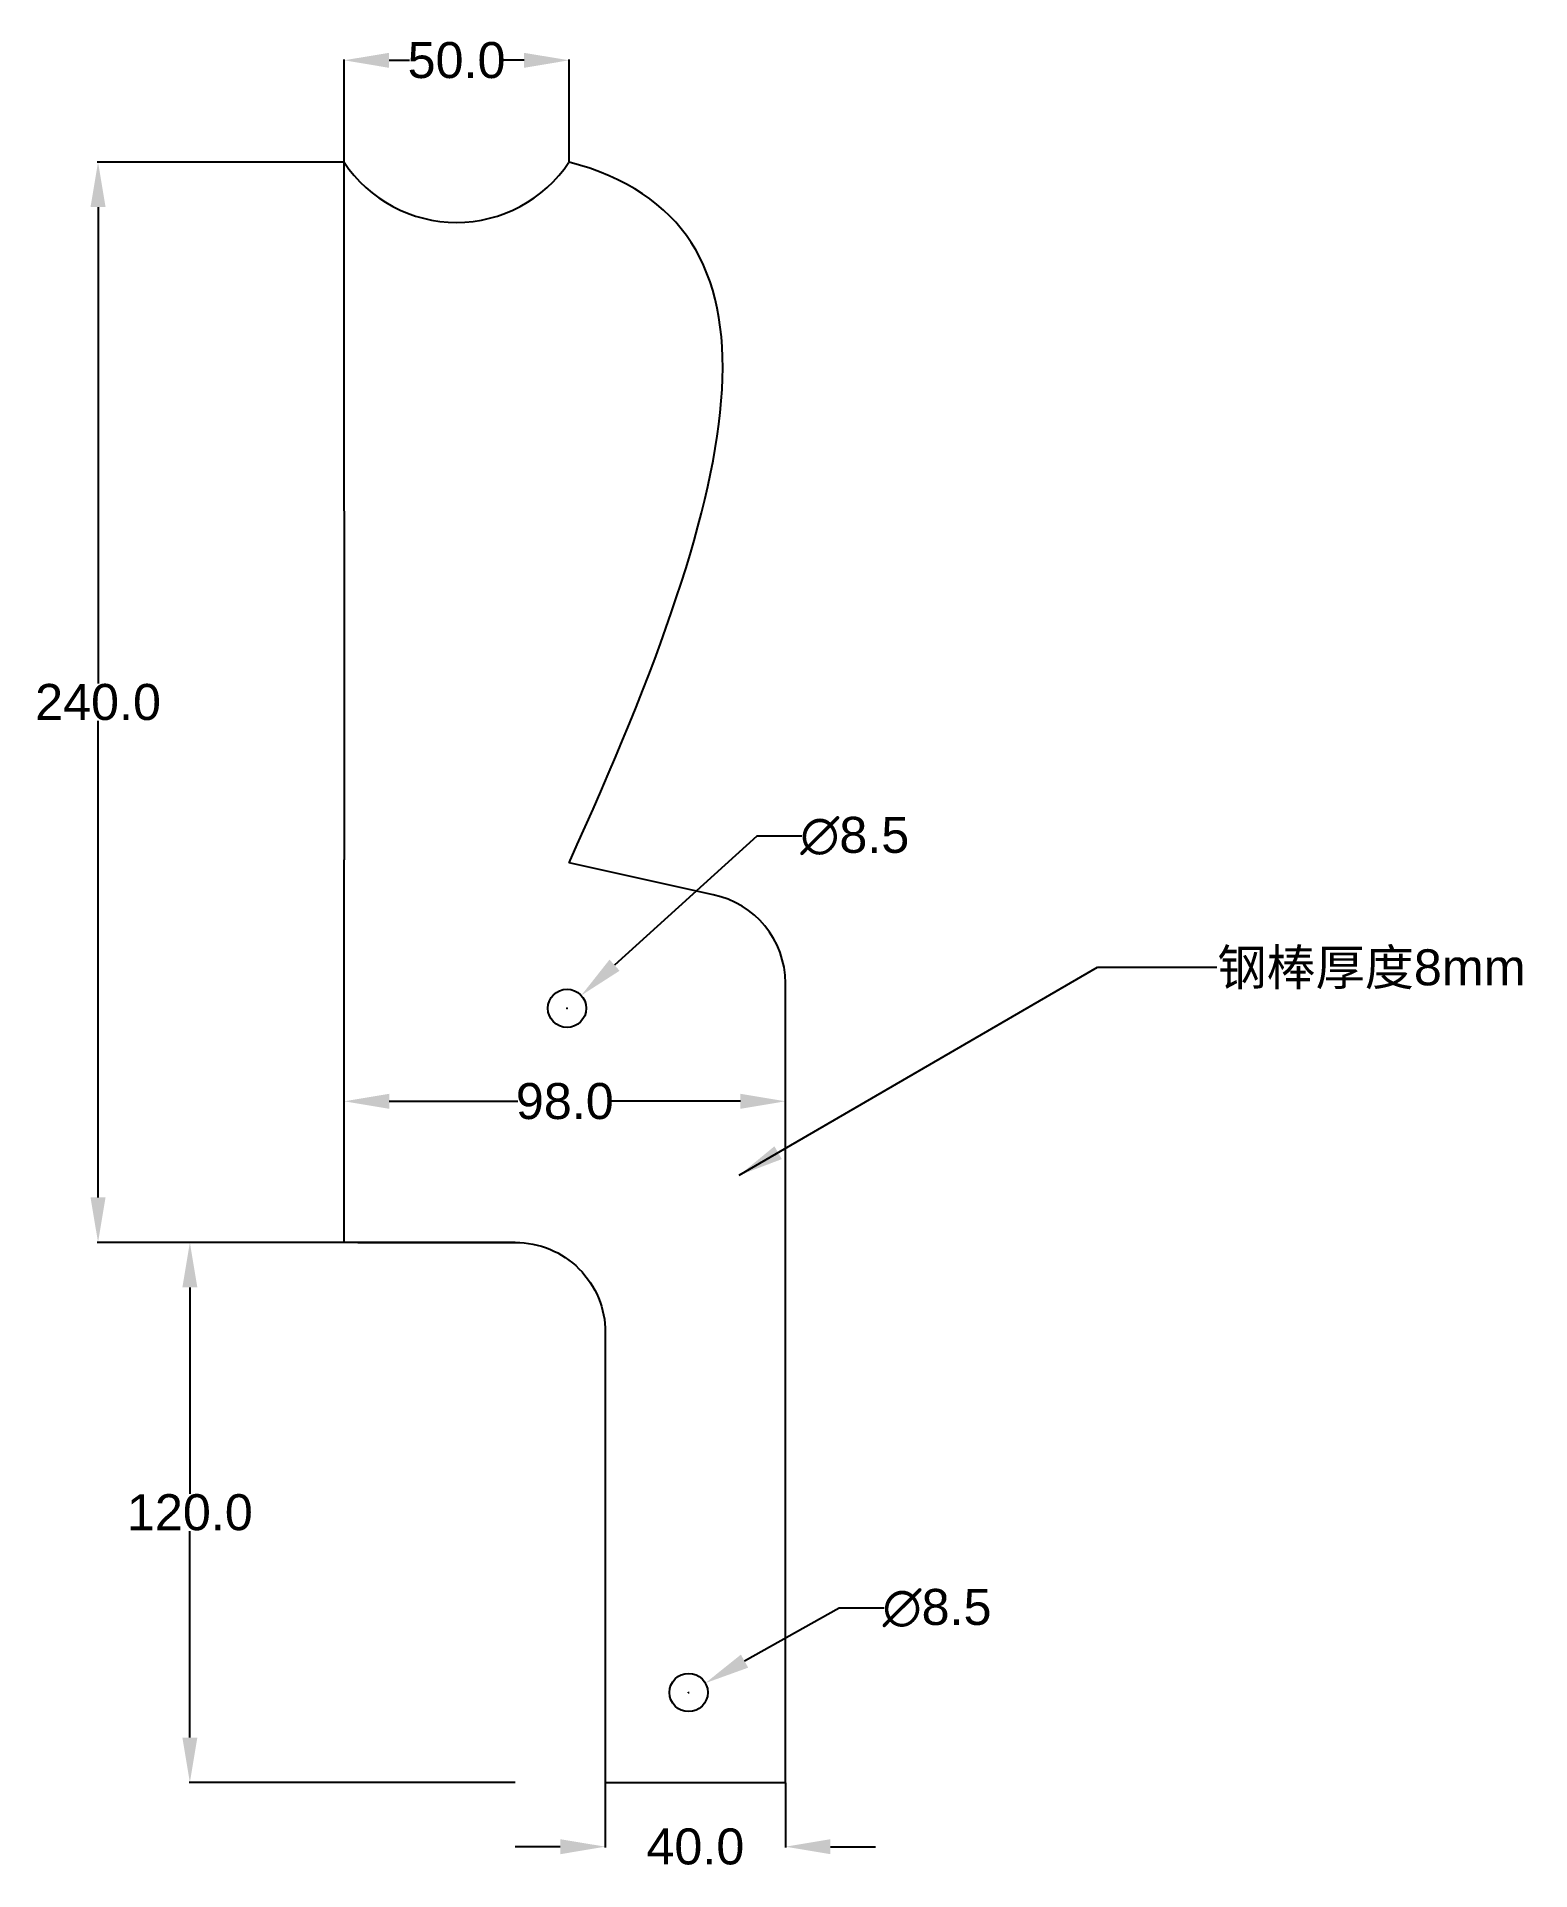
# Model space of a CAD drawing. Header units: millimetres. Extents: x -68 to 263, y -20 to 388.
import ezdxf

# ---------------------------------------------------------------- set-up
doc = ezdxf.new("R2010")
doc.units = ezdxf.units.MM
doc.styles.get("Standard").update_dxf_attribs({"font": 'arial.ttf'})
doc.dimstyles.get("Standard").update_dxf_attribs({"dimtxt": 8, "dimasz": 10, "dimexe": 0.18, "dimexo": 0.0625, "dimgap": 0.09, "dimtad": 0, "dimtih": 1, "dimtoh": 1, "dimdec": 1, "dimzin": 0, "dimdsep": 46, "dimtxsty": 'Standard', "dimcen": 0.09, "dimclrd": 3, "dimclre": 3, "dimclrt": 3, "dimadec": 0, "dimazin": 0, "dimtfac": 1, "dimtdec": 1, "dimtofl": 0, "dimtmove": 0, "dimatfit": 3, "dimfxl": 1, "dimtolj": 1, "dimtzin": 0, "dimarcsym": 0})

# ---------------------------------------------------------------- blocks, each defined once
blk = doc.blocks.new('*D1')
at = {"color": 3, "lineweight": -2, "transparency": 16777216}
for p, q in [((-0.12, 360), (-54.87, 360)), ((-54.69, 350), (-54.69, 244.17)), ((-54.69, 130), (-54.69, 235.83)), ((-0.06, 120), (-54.87, 120))]:
    blk.add_line(p, q, dxfattribs=at)
at = {"color": 3, "transparency": 16777216}
for points in [[(-56.36, 350), (-53.02, 350), (-54.69, 360)], [(-56.36, 130), (-53.02, 130), (-54.69, 120)]]:
    blk.add_solid(points, dxfattribs=at)
at = {"layer": 'Defpoints', "color": 0, "transparency": 16777216}
for p in [(-54.69, 360), (-0.06, 360), (0, 120)]:
    blk.add_point(p, dxfattribs=at)
at = {"color": 3, "transparency": 16777216, "insert": (-54.69, 240), "char_height": 8, "attachment_point": 5}
blk.add_mtext('\\A1;240.0', dxfattribs=at)
blk = doc.blocks.new('*D2')
at = {"color": 3, "lineweight": -2, "transparency": 16777216}
for p, q in [((37.94, 120), (-34.47, 120)), ((-34.29, 110), (-34.29, 64.17)), ((-34.29, 10), (-34.29, 55.83)), ((37.94, 0), (-34.47, 0))]:
    blk.add_line(p, q, dxfattribs=at)
at = {"color": 3, "transparency": 16777216}
for points in [[(-35.96, 110), (-32.63, 110), (-34.29, 120)], [(-35.96, 10), (-32.63, 10), (-34.29, 0)]]:
    blk.add_solid(points, dxfattribs=at)
at = {"layer": 'Defpoints', "color": 0, "transparency": 16777216}
for p in [(38, 120), (-34.29, 0), (38, 0)]:
    blk.add_point(p, dxfattribs=at)
at = {"color": 3, "transparency": 16777216, "insert": (-34.29, 60), "char_height": 8, "attachment_point": 5}
blk.add_mtext('\\A1;120.0', dxfattribs=at)
blk = doc.blocks.new('*D3')
at = {"color": 3, "lineweight": -2, "transparency": 16777216}
for p, q in [((58, -0.06), (58, -14.43)), ((98, -0.06), (98, -14.43)), ((48, -14.25), (38, -14.25)), ((108, -14.25), (118, -14.25))]:
    blk.add_line(p, q, dxfattribs=at)
at = {"color": 3, "transparency": 16777216}
for points in [[(48, -12.59), (48, -15.92), (58, -14.25)], [(108, -12.59), (108, -15.92), (98, -14.25)]]:
    blk.add_solid(points, dxfattribs=at)
at = {"layer": 'Defpoints', "color": 0, "transparency": 16777216}
for p in [(58, 0), (98, 0), (98, -14.25)]:
    blk.add_point(p, dxfattribs=at)
at = {"color": 3, "transparency": 16777216, "insert": (78, -14.25), "char_height": 8, "attachment_point": 5}
blk.add_mtext('\\A1;40.0', dxfattribs=at)
blk = doc.blocks.new('*D4')
at = {"color": 3, "lineweight": -2, "transparency": 16777216}
for p, q in [((-0.05, 360.04), (-0.05, 382.78)), ((9.95, 382.6), (14.48, 382.6)), ((39.94, 382.6), (35.41, 382.6)), ((49.94, 360.06), (49.94, 382.78))]:
    blk.add_line(p, q, dxfattribs=at)
at = {"color": 3, "transparency": 16777216}
for points in [[(9.95, 384.26), (9.95, 380.93), (-0.05, 382.6)], [(39.94, 384.26), (39.94, 380.93), (49.94, 382.6)]]:
    blk.add_solid(points, dxfattribs=at)
at = {"layer": 'Defpoints', "color": 0, "transparency": 16777216}
for p in [(-0.05, 382.6), (-0.05, 359.98), (49.94, 360)]:
    blk.add_point(p, dxfattribs=at)
at = {"color": 3, "transparency": 16777216, "insert": (24.95, 382.6), "char_height": 8, "attachment_point": 5}
blk.add_mtext('\\A1;50.0', dxfattribs=at)
blk = doc.blocks.new('*D5')
at = {"color": 3, "lineweight": -2, "transparency": 16777216}
for p, q in [((91.66, 210.27), (60.05, 181.58)), ((101.66, 210.27), (91.66, 210.27)), ((49.41, 172), (49.59, 172)), ((49.5, 171.91), (49.5, 172.09))]:
    blk.add_line(p, q, dxfattribs=at)
at = {"color": 3, "transparency": 16777216}
blk.add_solid([(58.93, 182.81), (61.17, 180.34), (52.65, 174.86)], dxfattribs=at)
at = {"layer": 'Defpoints', "color": 0, "transparency": 16777216}
for p in [(52.65, 174.86), (46.35, 169.14)]:
    blk.add_point(p, dxfattribs=at)
at = {"color": 3, "transparency": 16777216, "insert": (113.42, 210.27), "char_height": 8, "attachment_point": 5}
blk.add_mtext('\\A1;∅8.5', dxfattribs=at)
blk = doc.blocks.new('*D6')
at = {"color": 3, "lineweight": -2, "transparency": 16777216}
for p, q in [((109.93, 38.75), (88.93, 26.97)), ((119.93, 38.75), (109.93, 38.75)), ((76.41, 20), (76.59, 20)), ((76.5, 19.91), (76.5, 20.09))]:
    blk.add_line(p, q, dxfattribs=at)
at = {"color": 3, "transparency": 16777216}
blk.add_solid([(88.11, 28.42), (89.74, 25.52), (80.21, 22.08)], dxfattribs=at)
at = {"layer": 'Defpoints', "color": 0, "transparency": 16777216}
for p in [(80.21, 22.08), (72.79, 17.92)]:
    blk.add_point(p, dxfattribs=at)
at = {"color": 3, "transparency": 16777216, "insert": (131.69, 38.75), "char_height": 8, "attachment_point": 5}
blk.add_mtext('\\A1;∅8.5', dxfattribs=at)
blk = doc.blocks.new('*D7')
at = {"color": 3, "lineweight": -2, "transparency": 16777216}
for p, q in [((0, 120.06), (0, 151.52)), ((10, 151.34), (38.53, 151.34)), ((88, 151.34), (59.47, 151.34)), ((98, 120.06), (98, 151.52))]:
    blk.add_line(p, q, dxfattribs=at)
at = {"color": 3, "transparency": 16777216}
for points in [[(10, 153.01), (10, 149.67), (0, 151.34)], [(88, 153.01), (88, 149.67), (98, 151.34)]]:
    blk.add_solid(points, dxfattribs=at)
at = {"layer": 'Defpoints', "color": 0, "transparency": 16777216}
for p in [(98, 151.34), (0, 120), (98, 120)]:
    blk.add_point(p, dxfattribs=at)
at = {"color": 3, "transparency": 16777216, "insert": (49, 151.34), "char_height": 8, "attachment_point": 5}
blk.add_mtext('\\A1;98.0', dxfattribs=at)

msp = doc.modelspace()

# ---------------------------------------------------------------- linework, layer by layer
for p, q in [((-0.06, 360), (0, 205)), ((0, 120), (0, 205)), ((3, 120), (0, 120))]:
    msp.add_line(p, q)
for points in [[(58, 0), (98, 0), (98, 177.6, 0.357511), (81.92, 197.22), (49.94, 204.33)], [(3, 120), (38, 120, -0.414214), (58, 100), (58, 0)]]:
    msp.add_lwpolyline(points, format="xyb")
for centre in [(49.5, 172), (76.5, 20)]:
    msp.add_circle(centre, 4.25)
msp.add_arc((24.94, 376.58), 30, 213.5946, 326.4059)
msp.add_open_spline([(49.94, 204.33), (89.34, 290.63), (101.18, 346.44), (49.94, 360)], degree=3)

# ---------------------------------------------------------------- texts
at = {"color": 3, "insert": (193.96, 185.1), "char_height": 8, "width": 83.3905, "attachment_point": 1}
msp.add_mtext('{\\fSimSun|b0|i0|c134|p2;钢棒厚度}8mm', dxfattribs=at)

# ---------------------------------------------------------------- dimensions: what is measured, and where the dimension line sits
for base, p1, p2, picture, middle in [((-0.05, 382.6), (49.94, 360), (-0.05, 359.98), '*D4', (24.95, 382.6)), ((98, 151.34), (0, 120), (98, 120), '*D7', (49, 151.34))]:
    dim = msp.add_linear_dim(base=base, p1=p1, p2=p2, dimstyle='Standard')
    dim.commit()
    dim.dimension.update_dxf_attribs({"geometry": picture, "text_midpoint": middle})
for base, p1, p2, picture, middle in [((-54.69, 360), (0, 120), (-0.06, 360), '*D1', (-54.69, 240)), ((-34.29, 0), (38, 120), (38, 0), '*D2', (-34.29, 60))]:
    dim = msp.add_linear_dim(base=base, p1=p1, p2=p2, angle=90, dimstyle='Standard')
    dim.commit()
    dim.dimension.update_dxf_attribs({"geometry": picture, "text_midpoint": middle})
for p1, p2, picture, middle in [((46.35, 169.14), (52.65, 174.86), '*D5', (113.42, 210.27)), ((72.79, 17.92), (80.21, 22.08), '*D6', (131.69, 38.75))]:
    dim = msp.add_diameter_dim_2p(p1=p1, p2=p2, dimstyle='Standard')
    dim.commit()
    dim.dimension.update_dxf_attribs({"geometry": picture, "text_midpoint": middle, "dimtype": 163})
dim = msp.add_linear_dim(base=(98, -14.25), p1=(58, 0), p2=(98, 0), dimstyle='Standard')
dim.commit()
dim.dimension.update_dxf_attribs({"geometry": '*D3', "text_midpoint": (78, -14.25), "dimtype": 160})

# ---------------------------------------------------------------- leaders
at = {"annotation_type": 0, "has_hookline": 1, "hookline_direction": 0, "text_width": 69.52}
msp.add_leader([(87.74, 134.9), (167.34, 181.1), (193.87, 181.1)], dimstyle='Standard', override={"dimgap": 0.09, "dimtad": 0}, dxfattribs=at)

doc.saveas('drawing.dxf')
